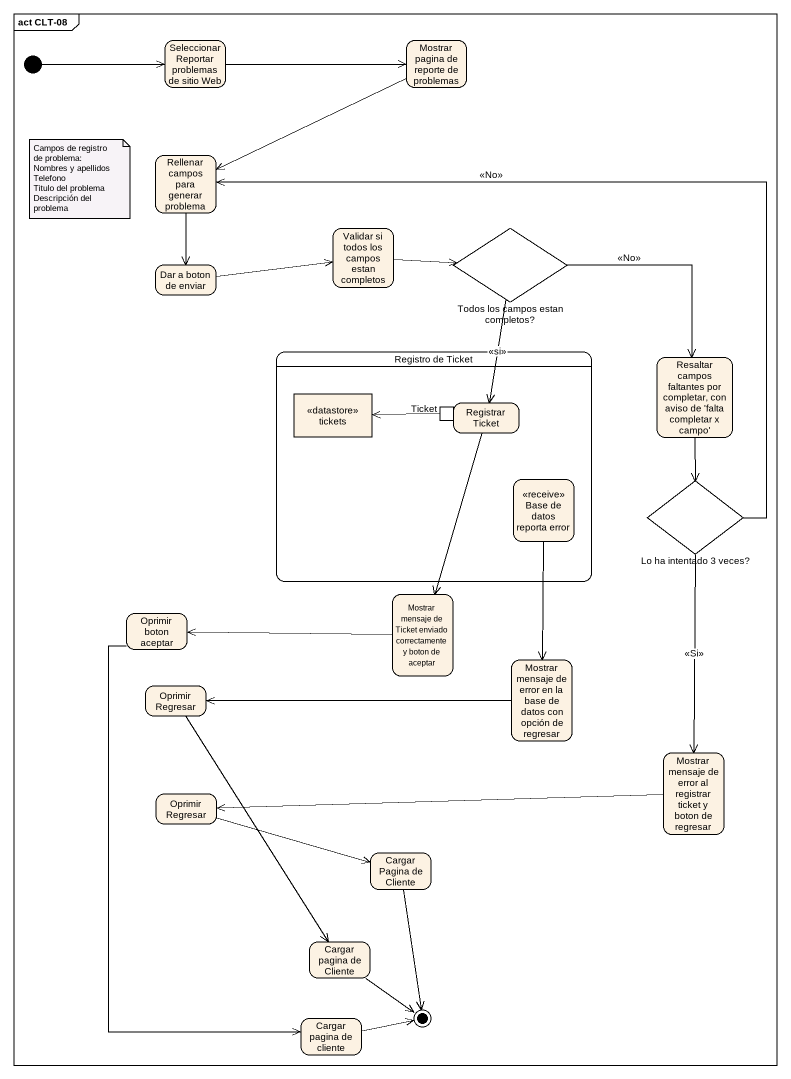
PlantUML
@startuml
mainframe act CLT-08
hide empty description
state "Seleccionar Reportar problemas de sitio Web" as Seleccionar_Reportar
state "Mostrar pagina de reporte de problemas" as Mostrar_pagina_de_reporte
state "Rellenar campos para generar problema" as Rellenar_campos_para
state "Validar si todos los campos estan completos" as Validar_si_todos_los_campos
state "Todos los campos estan completos?" as Todos_los_campos_estan <<choice>>
state "Dar a boton de enviar" as Dar_a_boton_de_enviar
state "Registro de Ticket" as Registro_de_Ticket {
  state tickets <<datastore>>
  state "Registrar Ticket" as Registrar_Ticket {
    state Ticket <<outputPin>>
  }
  state "Base de datos reporta error" as Base_de_datos_reporta_error <<receive>>
}
state "Resaltar campos faltantes por completar, con aviso de 'falta completar x campo'" as Resaltar_campos_faltantes
state "Lo ha intentado 3 veces?" as Lo_ha_intentado_3_veces <<choice>>
state "Mostrar mensaje de Ticket enviado correctamente y boton de aceptar" as Mostrar_mensaje_de_Ticket
state "Oprimir boton aceptar" as Oprimir_boton_aceptar
state "Mostrar mensaje de error en la base de datos con opción de regresar" as Mostrar_mensaje_de_error_en
state "Oprimir Regresar" as Oprimir_Regresar
state "Mostrar mensaje de error al registrar ticket y boton de regresar" as Mostrar_mensaje_de_error_al
state "Oprimir Regresar" as Oprimir_Regresar_2
state "Cargar Pagina de Cliente" as Cargar_Pagina_de_Cliente
state "Cargar pagina de Cliente" as Cargar_pagina_de_Cliente
state "Cargar pagina de cliente" as Cargar_pagina_de_cliente
[*] -right-> Seleccionar_Reportar
Seleccionar_Reportar -right-> Mostrar_pagina_de_reporte
Mostrar_pagina_de_reporte -left-> Rellenar_campos_para
Rellenar_campos_para --> Dar_a_boton_de_enviar
Validar_si_todos_los_campos -right-> Todos_los_campos_estan
Todos_los_campos_estan --> Resaltar_campos_faltantes : <<No>>
Todos_los_campos_estan --> Registrar_Ticket : <<si>>
Dar_a_boton_de_enviar -right-> Validar_si_todos_los_campos
Resaltar_campos_faltantes --> Lo_ha_intentado_3_veces
Registrar_Ticket --> Mostrar_mensaje_de_Ticket
Ticket -left-> tickets
Base_de_datos_reporta_error --> Mostrar_mensaje_de_error_en
Lo_ha_intentado_3_veces -up-> Rellenar_campos_para : <<No>>
Lo_ha_intentado_3_veces --> Mostrar_mensaje_de_error_al : <<Si>>
Mostrar_mensaje_de_Ticket -left-> Oprimir_boton_aceptar
Oprimir_boton_aceptar --> Cargar_pagina_de_cliente
Mostrar_mensaje_de_error_en -left-> Oprimir_Regresar
Oprimir_Regresar --> Cargar_pagina_de_Cliente
Mostrar_mensaje_de_error_al -left-> Oprimir_Regresar_2
Oprimir_Regresar_2 -right-> Cargar_Pagina_de_Cliente
Cargar_Pagina_de_Cliente --> [*]
Cargar_pagina_de_Cliente --> [*]
Cargar_pagina_de_cliente -right-> [*]
note as N1
  Campos de registro de problema:
  Nombres y apellidos
  Telefono
  Titulo del problema
  Descripción del problema
end note
@enduml
